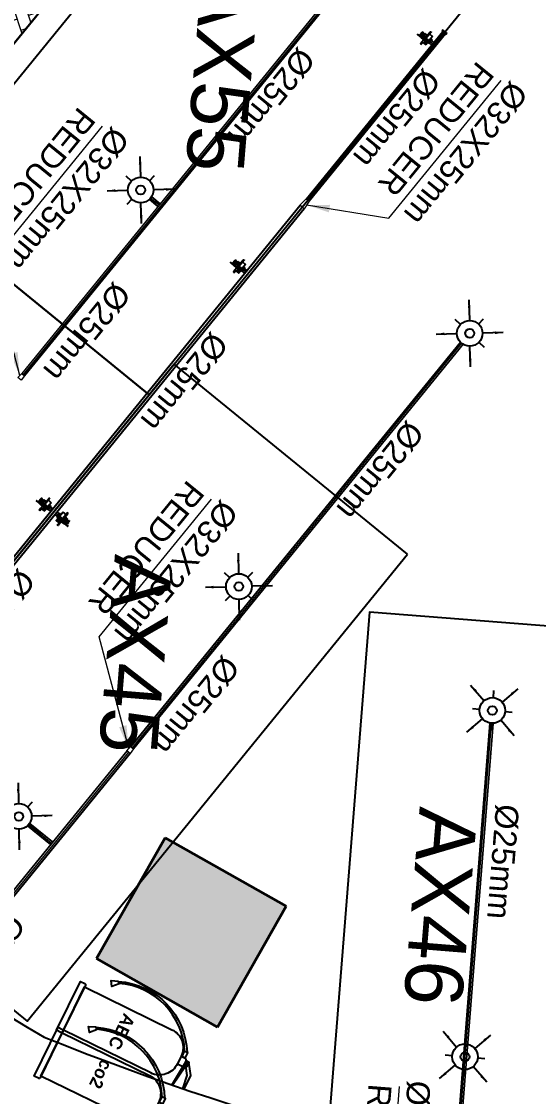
# Model space of a CAD drawing. Header units: inches. Extents: x 257070 to 799932, y -17980 to 269260.
# Drawn here: x 319892 to 324354, y 22499 to 31783 of the extents above; entities that cross this region are included whole.
import ezdxf

# ---------------------------------------------------------------- set-up
doc = ezdxf.new("R2010")
doc.units = ezdxf.units.IN
doc.header["$MEASUREMENT"] = 0
for name, color, linetype in [('0-AES-F-SPRINKLER', 10, 'Continuous'), ('0-F-AES-FIRE EXTINGUISHER', 1, 'Continuous'), ('basement1_AP$0$A-_ROAD----_E-_-', 2, 'Continuous'), ('RETAIL', 40, 'Continuous')]:
    doc.layers.add(name, color=color, linetype=linetype)
for name, color, linetype, lineweight in [('0-AES-F-SPRINKLER PIPE', 10, 'Continuous', 15), ('E--CONCRETE-4', 4, 'Continuous', 40), ('E--CONCRETE-SHADE', 253, 'Continuous', 20), ('F--BRICKWALL HATCH', 252, 'Continuous', 20), ('F--BRICKWALL-3', 252, 'Continuous', 30), ('M--TILING-2', 252, 'Continuous', 18)]:
    doc.layers.add(name, color=color, linetype=linetype, lineweight=lineweight)
doc.layers.add('C', color=7, linetype='Continuous', true_color=0xb5b5b5)
doc.layers.add('D', color=7, linetype='Continuous', true_color=0x0096c5)
doc.styles.add('CG', font='GOTHICB.TTF')
doc.styles.get("Standard").update_dxf_attribs({"font": 'arial.ttf'})
doc.dimstyles.new('ISO-25', dxfattribs={"dimtxt": 2.5, "dimasz": 2.5, "dimexe": 1.25, "dimexo": 0.625, "dimtad": 1, "dimtxsty": 'Standard', "dimcen": 2.5, "dimadec": 0, "dimazin": 0, "dimtfac": 1, "dimtmove": 0, "dimatfit": 3, "dimfxl": 1, "dimarcsym": 0})
doc.dimstyles.new('PLUMBING', dxfattribs={"dimscale": 100, "dimtxt": 1.8, "dimasz": 1.6, "dimexe": 1, "dimexo": 1, "dimgap": 0.5, "dimtad": 2, "dimdec": 0, "dimzin": 0, "dimdsep": 46, "dimtxsty": 'Standard', "dimcen": 1, "dimdle": 1, "dimclrd": 7, "dimclre": 7, "dimclrt": 256, "dimadec": 0, "dimazin": 0, "dimtfac": 1, "dimtdec": 0, "dimtmove": 2, "dimatfit": 3, "dimfxl": 1, "dimtolj": 1, "dimtzin": 0, "dimlwd": -1, "dimlwe": -1, "dimarcsym": 0})

# ---------------------------------------------------------------- blocks, each defined once
blk = doc.blocks.new('axa parking')
at = {"layer": 'RETAIL', "color": 8}
blk.add_lwpolyline([(-98837, 1157626.5), (-96237, 1157626.5), (-96237, 1162826.5), (-98837, 1162826.5)], close=True, dxfattribs=at)
blk = doc.blocks.new('A$C3CA070F1')
at = {"layer": '0-AES-F-SPRINKLER'}
h = blk.add_hatch(dxfattribs=at)
h.set_pattern_fill('ANSI31', color=3, scale=0.196883, angle=-34.23352, style=0)
h.set_pattern_definition([(100.766483, (49937.1607, 174049.7081), (1.474466316, 0.280375668), [])])
edge = h.paths.add_edge_path()
edge.add_line((-1.4, 85), (-1.4, 83.7))
edge.add_line((-1.4, 83.7), (-6.5, 83.9))
edge.add_ellipse((-6.5, 82.5), major_axis=(-1.42, -0.27), ratio=1, start_angle=257, end_angle=315)
edge.add_line((-7.7, 83.3), (-15.3, 72.1))
edge.add_ellipse((-11.7, 69.7), major_axis=(-4.25, -0.81), ratio=1, start_angle=-45, end_angle=45)
edge.add_line((-14.2, 66.1), (13.8, 47.1))
edge.add_line((13.8, 47.1), (13, 46))
edge.add_line((13, 46), (-14.9, 65))
edge.add_ellipse((-11.7, 69.7), major_axis=(-5.52, -1.05), ratio=1, start_angle=-45, end_angle=45, ccw=False)
edge.add_line((-16.4, 72.8), (-8.8, 84))
edge.add_ellipse((-6.5, 82.5), major_axis=(-2.69, -0.51), ratio=1, start_angle=257, end_angle=315, ccw=False)
edge.add_line((-6.4, 85.2), (-1.4, 85))
h = blk.add_hatch(dxfattribs=at)
h.set_pattern_fill('ANSI31', color=3, scale=0.196883, angle=-124.23352, style=0)
h.set_pattern_definition([(190.766483, (49937.1607, 174049.7081), (-0.280375668, 1.474466316), [])])
edge = h.paths.add_edge_path()
edge.add_line((-1.5, 53.6), (7.4, 47.6))
edge.add_line((7.4, 47.6), (8.4, 49.1))
edge.add_line((8.4, 49.1), (-0.4, 55.2))
edge.add_ellipse((-2.5, 52.1), major_axis=(-0.69, 3.63), ratio=1, start_angle=315, end_angle=405)
edge.add_line((-5.5, 54.2), (-14.4, 41.2))
edge.add_ellipse((-11.4, 39.1), major_axis=(-0.69, 3.63), ratio=1, start_angle=45, end_angle=135)
edge.add_line((-13.4, 36), (-9.3, 33.2))
edge.add_ellipse((-10.1, 32), major_axis=(-0.27, 1.42), ratio=1, start_angle=225, end_angle=315, ccw=False)
edge.add_line((-8.9, 31.2), (-9.6, 30.3))
edge.add_line((-9.6, 30.3), (-8, 29.2))
edge.add_line((-8, 29.2), (-7.4, 30.1))
edge.add_ellipse((-10.1, 32), major_axis=(-3.3, -0.63), ratio=1, start_angle=135, end_angle=225)
edge.add_line((-8.2, 34.8), (-12.4, 37.6))
edge.add_ellipse((-11.4, 39.1), major_axis=(-1.75, -0.33), ratio=1, start_angle=-45, end_angle=45, ccw=False)
edge.add_line((-12.8, 40.1), (-4, 53.1))
edge.add_ellipse((-2.5, 52.1), major_axis=(-1.75, -0.33), ratio=1, start_angle=225, end_angle=315, ccw=False)
at = {"layer": '0-AES-F-SPRINKLER', "color": 3}
for p, q in [((-98.2, 38.1), (-98.1, 38.2)), ((-98.2, 38), (-98.2, 38.1)), ((-98.2, 37.9), (-98.2, 38)), ((-98.2, 37.8), (-98.2, 37.9)), ((-98.2, 37.7), (-98.2, 37.8)), ((-98.2, 37.6), (-98.2, 37.7)), ((-98.2, 37.5), (-98.2, 37.6)), ((-98.2, 37.6), (-98.2, 37.6)), ((-98.2, 37.4), (-98.2, 37.5)), ((-98.2, 37.3), (-98.2, 37.4)), ((-98.2, 37.4), (-98.2, 37.4)), ((-98.1, 37.2), (-98.2, 37.3)), ((-98.1, 38.7), (-97.4, 43.4)), ((-98.1, 38.6), (-98.1, 38.7)), ((-98.1, 38.5), (-98.1, 38.6)), ((-98.1, 38.4), (-98.1, 38.5)), ((-98.1, 38.3), (-98.1, 38.4)), ((-98.1, 38.2), (-98.1, 38.3)), ((-98.1, 37.1), (-98.1, 37.2)), ((-98.1, 37.2), (-98.1, 37.2)), ((-98.1, 37), (-98.1, 37.1)), ((-98.1, 37.1), (-98.1, 37.1)), ((-98, 36.9), (-98.1, 37)), ((-98.1, 37), (-98.1, 37)), ((-98.1, 37), (-98.1, 37)), ((-97.9, 36.8), (-98, 36.9)), ((-98, 36.9), (-98, 36.9)), ((-98, 36.9), (-98, 36.9)), ((-98, 36.9), (-98, 36.9)), ((-98, 36.9), (-98, 36.9)), ((-97.8, 36.9), (-97.9, 36.9)), ((-97.9, 36.9), (-97.9, 36.9)), ((-97.9, 36.9), (-97.9, 36.8)), ((-95.6, 36.5), (-97.9, 36.8)), ((-97.9, 36.8), (-97.9, 36.8)), ((-97.7, 36.9), (-97.8, 36.9)), ((-97.8, 36.9), (-97.8, 36.9)), ((-97.8, 36.9), (-97.8, 36.9)), ((-97.6, 37), (-97.7, 37)), ((-97.7, 37), (-97.7, 37)), ((-97.7, 37), (-97.7, 36.9)), ((-97.5, 37.2), (-97.6, 37.1)), ((-97.6, 37.1), (-97.6, 37.1)), ((-97.6, 37.1), (-97.6, 37)), ((-97.4, 37.3), (-97.5, 37.3)), ((-97.5, 37.3), (-97.5, 37.2)), ((-97.3, 37.5), (-97.4, 37.5)), ((-97.4, 37.5), (-97.4, 37.4)), ((-97.4, 37.4), (-97.4, 37.3)), ((-97.2, 37.7), (-97.3, 37.6)), ((-97.3, 37.6), (-97.3, 37.5)), ((-97.1, 37.9), (-97.2, 37.9)), ((-97.2, 37.9), (-97.2, 37.8)), ((-97.2, 37.8), (-97.2, 37.7)), ((-97, 38.1), (-97.1, 38)), ((-97.1, 38), (-97.1, 37.9)), ((-97, 44.5), (-78.9, 71.2)), ((-96.9, 38.5), (-97, 38.3)), ((-97, 38.3), (-97, 38.2)), ((-97, 38.2), (-97, 38.1)), ((-96.8, 38.8), (-96.9, 38.7)), ((-96.9, 38.7), (-96.9, 38.6)), ((-96.9, 38.6), (-96.9, 38.5)), ((-96.7, 39), (-96.8, 38.9)), ((-96.8, 38.9), (-96.8, 38.8)), ((-96.6, 39.4), (-96.7, 39.3)), ((-96.7, 39.3), (-96.7, 39.1)), ((-96.7, 39.1), (-96.7, 39)), ((-96.5, 39.8), (-96.6, 39.6)), ((-96.6, 39.6), (-96.6, 39.5)), ((-96.6, 39.5), (-96.6, 39.4)), ((-96.4, 40.1), (-96.5, 40)), ((-96.5, 40), (-96.5, 39.9)), ((-96.5, 39.9), (-96.5, 39.8)), ((-96.3, 40.5), (-96.4, 40.4)), ((-96.4, 40.4), (-96.4, 40.3)), ((-96.4, 40.3), (-96.4, 40.1)), ((-96.2, 41), (-96.3, 40.9)), ((-96.3, 40.9), (-96.3, 40.8)), ((-96.3, 40.8), (-96.3, 40.6)), ((-96.3, 40.6), (-96.3, 40.5)), ((-96.1, 41.5), (-96.2, 41.4)), ((-96.2, 41.4), (-96.2, 41.3)), ((-96.2, 41.3), (-96.2, 41.1)), ((-96.2, 41.1), (-96.2, 41)), ((-95.5, 46.3), (-96.1, 41.7)), ((-96.1, 41.7), (-96.1, 41.6)), ((-96.1, 41.6), (-96.1, 41.5)), ((-95.5, 36.5), (-95.6, 36.5)), ((-95.6, 36.5), (-95.6, 36.5)), ((-95.6, 36.5), (-95.6, 36.5)), ((-95.4, 36.6), (-95.5, 36.6)), ((-95.5, 36.6), (-95.5, 36.6)), ((-95.5, 36.6), (-95.5, 36.5)), ((-95.3, 36.7), (-95.4, 36.6)), ((-95.4, 36.6), (-95.4, 36.6)), ((-95.4, 36.6), (-95.4, 36.6)), ((-95.2, 36.8), (-95.3, 36.8)), ((-95.3, 36.8), (-95.3, 36.7)), ((-95.3, 36.7), (-95.3, 36.7)), ((-95.1, 37), (-95.2, 36.9)), ((-95.2, 36.9), (-95.2, 36.9)), ((-95.2, 36.9), (-95.2, 36.8)), ((-95, 37.1), (-95.1, 37.1)), ((-95.1, 37.1), (-95.1, 37)), ((-94.9, 37.4), (-95, 37.3)), ((-95, 37.3), (-95, 37.2)), ((-95, 37.2), (-95, 37.1)), ((-94.8, 37.5), (-94.9, 37.4)), ((-94.9, 37.4), (-94.9, 37.4)), ((-94.7, 37.8), (-94.8, 37.7)), ((-94.8, 37.7), (-94.8, 37.6)), ((-94.8, 37.6), (-94.8, 37.5)), ((-94.6, 38), (-94.7, 37.9)), ((-94.7, 37.9), (-94.7, 37.8)), ((-94.5, 38.4), (-94.6, 38.2)), ((-94.6, 38.2), (-94.6, 38.1)), ((-94.6, 38.1), (-94.6, 38)), ((-94.4, 38.7), (-94.5, 38.6)), ((-94.5, 38.6), (-94.5, 38.5)), ((-94.5, 38.5), (-94.5, 38.4)), ((-93.8, 43.4), (-94.4, 47.9)), ((-94.3, 38.9), (-94.4, 38.8)), ((-94.4, 38.8), (-94.4, 38.7)), ((-94.2, 39.3), (-94.3, 39.2)), ((-94.3, 39.2), (-94.3, 39.1)), ((-94.3, 39.1), (-94.3, 38.9)), ((-94.1, 39.7), (-94.2, 39.6)), ((-94.2, 39.6), (-94.2, 39.4)), ((-94.2, 39.4), (-94.2, 39.3)), ((-94, 40.1), (-94.1, 39.9)), ((-94.1, 39.9), (-94.1, 39.8)), ((-94.1, 39.8), (-94.1, 39.7)), ((-94, 87.9), (-92.6, 89.9)), ((-71.7, 72.7), (-94, 87.9)), ((-93.9, 40.6), (-94, 40.4)), ((-94, 40.4), (-94, 40.3)), ((-94, 40.3), (-94, 40.2)), ((-94, 40.2), (-94, 40.1)), ((-93.8, 41.1), (-93.9, 40.9)), ((-93.9, 40.9), (-93.9, 40.8)), ((-93.9, 40.8), (-93.9, 40.7)), ((-93.9, 40.7), (-93.9, 40.6)), ((-93.8, 43.3), (-93.8, 43.4)), ((-93.8, 43.2), (-93.8, 43.3)), ((-93.7, 43.1), (-93.8, 43.2)), ((-93.8, 43.2), (-93.8, 43.2)), ((-93.6, 42.7), (-93.8, 41.4)), ((-93.8, 41.4), (-93.8, 41.3)), ((-93.8, 41.3), (-93.8, 41.2)), ((-93.8, 41.2), (-93.8, 41.1)), ((-93.7, 43), (-93.7, 43.1)), ((-93.7, 42.9), (-93.7, 43)), ((-93.7, 42.8), (-93.7, 42.9)), ((-93.7, 42.9), (-93.7, 42.9)), ((-93.6, 42.8), (-93.7, 42.8)), ((-93.6, 42.7), (-93.6, 42.8)), ((-93.6, 42.6), (-93.6, 42.7)), ((-93.6, 42.7), (-93.6, 42.7)), ((-93.6, 42.7), (-93.6, 42.7)), ((-93.5, 42.6), (-93.6, 42.6)), ((-93.5, 42.5), (-93.5, 42.6)), ((-93.5, 42.6), (-93.5, 42.6)), ((-93.5, 42.6), (-93.5, 42.6)), ((-93.4, 42.5), (-93.5, 42.5)), ((-91.1, 42.1), (-93.4, 42.5)), ((-93.4, 42.5), (-93.4, 42.5)), ((-93.3, 42.5), (-93.4, 42.5)), ((-93.4, 42.5), (-93.4, 42.5)), ((-92.9, 46.5), (-93.3, 49.4)), ((-93.2, 42.5), (-93.3, 42.5)), ((-93.3, 42.5), (-93.3, 42.5)), ((-93.3, 42.5), (-93.3, 42.5)), ((-93.1, 42.6), (-93.2, 42.6)), ((-93.2, 42.6), (-93.2, 42.6)), ((-93.2, 42.6), (-93.2, 42.5)), ((-93, 42.7), (-93.1, 42.7)), ((-93.1, 42.7), (-93.1, 42.6)), ((-93.1, 42.6), (-93.1, 42.6)), ((-92.9, 42.8), (-93, 42.8)), ((-93, 42.8), (-93, 42.7)), ((-92.9, 46.4), (-92.9, 46.5)), ((-92.9, 46.3), (-92.9, 46.4)), ((-92.9, 46.4), (-92.9, 46.4)), ((-92.9, 46.2), (-92.9, 46.3)), ((-92.9, 46.3), (-92.9, 46.3)), ((-92.8, 46.2), (-92.9, 46.2)), ((-92.8, 43), (-92.9, 42.9)), ((-92.9, 42.9), (-92.9, 42.9)), ((-92.9, 42.9), (-92.9, 42.8)), ((-92.8, 46.1), (-92.8, 46.2)), ((-92.8, 46.2), (-92.8, 46.2)), ((-92.7, 46.1), (-92.8, 46.1)), ((-92.8, 46.1), (-92.8, 46.1)), ((-92.8, 46.1), (-92.8, 46.1)), ((-92.8, 46.1), (-92.8, 46.1)), ((-92.7, 43.1), (-92.8, 43.1)), ((-92.8, 43.1), (-92.8, 43)), ((-90.6, 47), (-92.7, 43.2)), ((-92.6, 46.1), (-92.7, 46.1)), ((-92.7, 46.1), (-92.7, 46.1)), ((-92.7, 46.1), (-92.7, 46.1)), ((-92.7, 46.1), (-92.7, 46.1)), ((-92.7, 43.2), (-92.7, 43.1)), ((-92.6, 89.9), (-59.3, 67.2)), ((-92.5, 46.1), (-92.6, 46.1)), ((-92.6, 46.1), (-92.6, 46.1)), ((-92.6, 46.1), (-92.6, 46.1)), ((-92.6, 46.1), (-92.6, 46.1)), ((-92.4, 46.3), (-92.5, 46.2)), ((-92.5, 46.2), (-92.5, 46.2)), ((-92.5, 46.2), (-92.5, 46.1)), ((-92.3, 46.4), (-92.4, 46.4)), ((-92.4, 46.4), (-92.4, 46.3)), ((-92.4, 46.3), (-92.4, 46.3)), ((-90.3, 50.1), (-92.3, 46.4)), ((-84.5, 65.7), (-92.1, 54.5)), ((-91, 42.1), (-91.1, 42.1)), ((-91.1, 42.1), (-91.1, 42.1)), ((-90.9, 42.1), (-91, 42.1)), ((-91, 42.1), (-91, 42.1)), ((-91, 42.1), (-91, 42.1)), ((-90.8, 42.1), (-90.9, 42.1)), ((-90.9, 42.1), (-90.9, 42.1)), ((-90.7, 42.2), (-90.8, 42.2)), ((-90.8, 42.2), (-90.8, 42.2)), ((-90.8, 42.2), (-90.8, 42.1)), ((-90.6, 42.4), (-90.7, 42.3)), ((-90.7, 42.3), (-90.7, 42.3)), ((-90.7, 42.3), (-90.7, 42.2)), ((-90.4, 46.9), (-90.6, 47)), ((-90.5, 42.5), (-90.6, 42.4)), ((-90.6, 42.4), (-90.6, 42.4)), ((-90.4, 42.7), (-90.5, 42.6)), ((-90.5, 42.6), (-90.5, 42.6)), ((-90.5, 42.6), (-90.5, 42.5)), ((-90.4, 46.9), (-88.3, 46.5)), ((-88.3, 46.5), (-90.4, 42.8)), ((-90.4, 42.8), (-90.4, 42.7)), ((-90.3, 50.2), (-90.3, 50.2)), ((-89.4, 54.1), (-90.1, 50.9)), ((-87.9, 57.4), (-89.5, 49.2)), ((-89.4, 55.1), (-89.4, 55.1)), ((-88.1, 46.5), (-88.3, 46.5)), ((-87.2, 59), (-87.3, 58.9)), ((-87.2, 59), (-86.9, 59.4)), ((-85.5, 57), (-87.2, 48.7)), ((-87.1, 49.1), (-83.1, 28.1)), ((-85.2, 57.7), (-85.3, 57.6)), ((-76.5, 43.5), (-84.7, 49.1)), ((-83.1, 28.1), (-59.8, 9)), ((-76.9, 69.9), (-81.9, 62.5)), ((-79.8, 65.6), (-81.8, 67)), ((-45.1, 30.7), (-81.4, -22.7)), ((-78, 63), (-80.3, 64.8)), ((-57.1, 13), (-79.2, 28)), ((-71.2, 26.1), (-79, 31.5)), ((-78.9, 71.2), (-76.9, 69.9)), ((-78.4, -29.4), (-39.9, 27.2)), ((-70, 64.5), (-78, 63)), ((-68.6, 55.2), (-74.6, 59.3)), ((-66.2, 53.6), (-74.2, 41.9)), ((-74.2, 41.9), (-71.2, 26.1)), ((-72.8, 43.9), (-70.8, 42.5)), ((-69.3, 47.2), (-71.9, 43.3)), ((-71.2, 26.1), (-55.4, 15.4)), ((-70.8, 42.5), (-69.6, 43.1)), ((-69.6, 43.1), (-65.6, 49)), ((-65.5, 50.3), (-67.6, 51.7)), ((-61.8, 66), (-67.1, 65)), ((-60.6, 65.2), (-66.8, 69.4)), ((-50.4, 56.6), (-66.2, 53.6)), ((-65.6, 49), (-65.5, 50.3)), ((-46.7, 28.3), (-63.5, 39.8)), ((-59.3, 67.2), (-60.6, 65.2)), ((-60.3, 44.4), (-42.5, 32.3)), ((-56.6, 67), (-59.8, 66.4)), ((-50.4, 56.6), (-58.3, 62)), ((-18.5, 45.8), (-56.6, 67)), ((-16.9, 37.4), (-55.1, 63.4)), ((-28.6, 41.7), (-50.4, 56.6)), ((-12.5, 8.5), (-45.1, 30.7)), ((-36, 41.9), (-44.1, 30)), ((-43.5, 33), (-34.7, 45.9)), ((-38.8, -30.1), (-12.5, 8.5)), ((-36.6, 24.9), (-27.8, 37.8)), ((-35.2, 41.4), (-36, 41.9)), ((-31.7, 32.1), (-35.3, 38.9)), ((-30.3, 52.3), (-16.4, 72.8)), ((-29, 19.7), (-17.4, 36.7)), ((-20.7, 31.9), (-28.3, 37.1)), ((-27.8, 37.8), (-26.1, 40.3)), ((-23.3, 15.8), (-12.3, 33.3)), ((-1.1, 25.8), (-22.9, -9.3)), ((-22, 15), (-12.4, 30.5)), ((-9.5, 31.8), (-20.6, 14)), ((1.6, 23.7), (-20, -11.1)), ((-19.9, -8), (-1.3, 22.5)), ((-19.1, 13), (-9.6, 28.5)), ((-16.9, 37.4), (-18.5, 45.8)), ((-6.7, 29.8), (-17.7, 12.1)), ((-17.4, 36.7), (-16.9, 37.4)), ((4.4, 21.7), (-17.1, -13)), ((-17, -9.8), (1.5, 20.5)), ((-16.4, 72.8), (-8.8, 84)), ((-16.3, 11.1), (-6.9, 26.5)), ((-7.7, 83.3), (-15.3, 72.1)), ((13, 46), (-14.9, 65)), ((-3.9, 27.8), (-14.9, 10.1)), ((-5.5, 54.2), (-14.4, 41.2)), ((-14.2, 66.1), (13.8, 47.1)), ((-14.2, -14.8), (7.2, 19.7)), ((-14.2, -11.6), (4.3, 18.4)), ((-12.3, 33.3), (-13.8, 32.5)), ((-1.4, 83.7), (-13.6, 65.8)), ((-13.5, 9.2), (-4.1, 24.5)), ((-13.4, 36), (-9.3, 33.2)), ((-12.8, 40.1), (-4, 53.1)), ((-2.4, 33.9), (-12.4, 40.7)), ((-8.2, 34.8), (-12.4, 37.6)), ((-12.4, 30.5), (-12.3, 33.3)), ((-9.5, 31.8), (-12.4, 30.5)), ((7, 16.4), (-11.3, -13.5)), ((8.8, 17.2), (-10.3, -14)), ((-9.6, 28.5), (-9.5, 31.8)), ((-8.9, 31.2), (-9.6, 30.3)), ((-9.6, 30.3), (-8, 29.2)), ((-6.7, 29.8), (-9.6, 28.5)), ((-8.7, -12.8), (8.7, 12.8)), ((-8, 29.2), (-7.4, 30.1)), ((-6.9, 26.5), (-6.7, 29.8)), ((-3.9, 27.8), (-6.9, 26.5)), ((8.4, 49.1), (-6.8, 26.7)), ((-1.4, 83.7), (-6.5, 83.9)), ((-6.4, 85.2), (-1.4, 85)), ((5, 44.1), (-5.3, 51.1)), ((-4.1, 24.5), (-3.9, 27.8)), ((-1.1, 25.8), (-4.1, 24.5)), ((-1.5, 53.6), (7.4, 47.6)), ((-1.4, 85), (-1.4, 83.7)), ((-1.3, 22.5), (-1.1, 25.8)), ((1.6, 23.7), (-1.3, 22.5)), ((13, 46), (-1.2, 25.2)), ((8.4, 49.1), (-0.4, 55.2)), ((1.5, 20.5), (1.6, 23.7)), ((4.4, 21.7), (1.5, 20.5)), ((4.3, 18.4), (4.4, 21.7)), ((7.2, 19.7), (4.3, 18.4)), ((7, 16.4), (7.2, 19.7)), ((8.8, 17.2), (7, 16.4)), ((7.4, 47.6), (8.4, 49.1)), ((9.2, 15), (8.8, 17.2)), ((13.8, 47.1), (13, 46)), ((-81.6, -25.3), (-79.6, -29.9)), ((-79.6, -29.9), (-78.4, -29.4)), ((-66.2, -11.4), (-38.8, -30.1)), ((-22.9, -6.7), (-22.9, -9.3)), ((-22.9, -9.3), (-19.9, -8)), ((-19.9, -8), (-20, -11.1)), ((-20, -11.1), (-17, -9.8)), ((-17, -9.8), (-17.1, -13)), ((-17.1, -13), (-14.2, -11.6)), ((-14.2, -11.6), (-14.2, -14.8)), ((-14.2, -14.8), (-11.3, -13.5)), ((-11.3, -13.5), (-11.3, -14.2)), ((-11.3, -14.2), (-10.6, -14))]:
    blk.add_line(p, q, dxfattribs=at)
for centre, major_axis, start_param, end_param in [((-94.7, 43.1), (-2.74, -0.52), -0.560204, -0.324923), ((-95.2, 43.3), (-0.41, 2.13), 0.784914, 1.034983), ((-92.8, 45.9), (-0.51, 2.68), 0.787914, 1.247507), ((-92.6, 47.9), (-1.75, -0.33), -0.775969, -0.160442), ((-91.5, 49.5), (-0.33, 1.74), 0.791774, 1.412986), ((-90.8, 53.6), (-0.29, 1.52), 0.785398, 2.356194), ((-95.3, 50.1), (-5.72, -1.09), 2.374727, 2.798549), ((-93.2, 51.4), (-3.09, -0.59), 2.526084, 2.789089), ((-89, 55.4), (-0.103, 0.54), 0.916881, 1.969618), ((-91.1, 54.7), (-0.33, 1.74), 4.197625, 4.773282), ((-92.9, 49.6), (-5.72, -1.09), 2.377207, 2.798549), ((-84.1, 56.7), (-3.79, -0.72), -0.784768, -0.363877), ((-80.2, 54.3), (-1.57, 8.26), 0.010205, 0.785398), ((-83.7, 56.5), (-0.35, 1.85), 0.785501, 1.132999), ((-80.2, 54.3), (-5.9, -1.12), 4.155645, 5.497787), ((-83.2, 64.8), (-1.52, -0.29), 3.926991, 5.497787), ((-80.2, 54.3), (-8.26, -1.57), 4.155621, 4.722594), ((-75, 67.7), (-8.26, -1.57), 1.014052, 3.151797), ((-75.2, 63.2), (-2.79, -0.53), -0.113999, 0.093951), ((-75, 67.7), (-1.12, 5.9), 2.584882, 5.497787), ((-74.9, 45.8), (-0.53, 2.79), 2.356194, 3.926991), ((-75, 67.7), (-1.57, 8.26), 4.722594, 5.497787), ((-64.7, 44.1), (-3.72, -0.71), -0.403281, 1.321745), ((-70.2, 52.9), (-2.79, -0.53), 2.356194, 3.926991), ((-64.7, 44.1), (-0.71, 3.72), 4.96144, 6.686466), ((-65.2, 37.3), (-0.56, 2.96), 5.497794, 6.034125), ((-58.6, 46.9), (-2.96, -0.56), 0.24906, 0.785391), ((-59.9, 59.6), (-2.83, -0.54), 3.926991, 4.712389), ((-33.2, 40), (-0.45, 2.36), 0.803442, 1.867502), ((-30.1, 39.4), (-2.79, -0.53), 2.356194, 3.926991), ((-23.8, 38.7), (-0.53, 2.79), 5.497787, 7.068583), ((-15, 35.1), (-0.54, 2.83), 0.785398, 3.403392), ((-11.7, 69.7), (-5.52, -1.05), -0.785398, 0.785398), ((-11.7, 69.7), (-4.25, -0.81), -0.785398, 0.785398), ((-11.4, 39.1), (-0.69, 3.63), 0.785398, 2.356194), ((-11.4, 39.1), (-1.75, -0.33), -0.785398, 0.785398), ((-10.1, 32), (-0.27, 1.42), 3.926991, 5.497787), ((-6.5, 82.5), (-2.69, -0.51), 4.485496, 5.497787), ((-10.1, 32), (-3.3, -0.63), 2.356194, 3.926991), ((-6.5, 82.5), (-1.42, -0.27), 4.485496, 5.497787), ((-2.5, 52.1), (-0.69, 3.63), 5.497787, 7.068583), ((-2.5, 52.1), (-1.75, -0.33), 3.926991, 5.497787), ((6.3, 14.4), (-0.54, 2.83), 3.926991, 4.712389), ((-79.1, -24.2), (-0.51, 2.69), 0.785398, 1.797689), ((-11.1, -11.2), (-2.83, -0.54), 1.570796, 2.356194)]:
    blk.add_ellipse(centre, major_axis=major_axis, ratio=1, start_param=start_param, end_param=end_param, dxfattribs=at)
at = {"layer": '0-AES-F-SPRINKLER', "color": 3, "extrusion": (0, 0, -1)}
for centre, major_axis, start_param, end_param in [((-86.3, 46.7), (-0.53, 2.79), -0.113999, 0.785398), ((-77.4, 33.9), (-0.54, 2.83), 3.926991, 4.712389)]:
    blk.add_ellipse(centre, major_axis=major_axis, ratio=1, start_param=start_param, end_param=end_param, dxfattribs=at)
blk = doc.blocks.new('A$C38B57D14')
at = {"color": 1}
for points in [[(331, 896.2), (325.1, 903.8), (325.1, 915.6), (402.4, 967.6), (507.6, 967.6), (508.4, 961.7), (412.4, 947.3), (356.4, 908.4), (344.9, 896.2), (331, 896.2)], [(356.4, 908.4), (518.9, 886.4), (518.2, 881.3), (344.9, 896.2)]]:
    blk.add_lwpolyline(points, dxfattribs=at)
for points in [[(311.4, 851.3), (370.1, 851.3), (370.1, 882.4, 0.414214), (356.4, 896.2), (325.1, 896.2, 0.414214), (311.4, 882.4)], [(311.4, 851.3), (370.1, 851.3, -0.414214), (507.3, 714.2), (507.3, 41.9), (174.3, 41.9), (174.3, 714.2, -0.414214)], [(161, 41.9), (520.6, 41.9, -0.414214), (528.6, 33.8), (528.6, 0), (152.9, 0), (152.9, 33.8, -0.414214)]]:
    blk.add_lwpolyline(points, format="xyb", close=True, dxfattribs=at)
for points in [[(325.1, 896.2), (356.4, 896.2), (356.4, 920.5), (325.1, 920.5)], [(311.4, 882.4), (269.9, 882.4), (269.9, 855.8), (311.4, 855.8)], [(34.7, 235), (51.3, 246.7), (89, 211), (54.8, 187.1)]]:
    blk.add_lwpolyline(points, close=True, dxfattribs=at)
blk.add_lwpolyline([(269.9, 858.3, 0.380099), (48.4, 244.6), (37.2, 236.7, -0.385151), (269.9, 876.8)], format="xyb", dxfattribs=at)
blk.add_circle((340.8, 908.4), 7.79, dxfattribs=at)
at = {"color": 7, "style": 'CG'}
blk.add_text('ABC', height=88.5, dxfattribs=at).set_placement((211.4, 364.3))
blk = doc.blocks.new('A$C1C2B0A82')
at = {"color": 1}
for points in [[(414, 1120.2), (406.7, 1129.7), (406.7, 1144.6), (503.3, 1209.5), (634.7, 1209.5), (635.7, 1202.2), (515.8, 1184.1), (445.7, 1135.5), (431.4, 1120.2), (414, 1120.2)], [(445.7, 1135.5), (648.8, 1108), (648, 1101.7), (431.4, 1120.2)]]:
    blk.add_lwpolyline(points, dxfattribs=at)
for points in [[(389.5, 1064.2), (462.9, 1064.2), (462.9, 1103, 0.414214), (445.7, 1120.2), (406.7, 1120.2, 0.414214), (389.5, 1103)], [(389.5, 1064.2), (462.9, 1064.2, -0.414214), (634.3, 892.8), (634.3, 52.4), (218.1, 52.4), (218.1, 892.8, -0.414214)], [(201.5, 52.4), (650.9, 52.4, -0.414214), (661, 42.3), (661, 0), (191.4, 0), (191.4, 42.3, -0.414214)]]:
    blk.add_lwpolyline(points, format="xyb", close=True, dxfattribs=at)
for points in [[(406.7, 1120.2), (445.7, 1120.2), (445.7, 1150.7), (406.7, 1150.7)], [(389.5, 1103), (337.6, 1103), (337.6, 1069.7), (389.5, 1069.7)], [(43.6, 293.7), (64.4, 308.3), (111.5, 263.8), (68.8, 233.8)]]:
    blk.add_lwpolyline(points, close=True, dxfattribs=at)
blk.add_lwpolyline([(337.6, 1072.9, 0.380099), (60.7, 305.7), (46.7, 295.9, -0.385151), (337.6, 1096)], format="xyb", dxfattribs=at)
blk.add_circle((426.2, 1135.5), 9.74, dxfattribs=at)
at = {"color": 7, "style": 'CG'}
blk.add_text('co2', height=110.62, dxfattribs=at).set_placement((264.5, 455.4))
blk = doc.blocks.new('*U603')
at = {"layer": '0-AES-F-SPRINKLER'}
for p, q in [((171672.4, 56809.4), (171672.4, 56870.6)), ((171561.6, 56698.5), (171500.3, 56698.5)), ((171783.3, 56698.5), (171844.5, 56698.5)), ((171672.4, 56587.7), (171672.4, 56526.4))]:
    blk.add_line(p, q, dxfattribs=at)
for radius in [110.8, 37.8]:
    blk.add_circle((171672.4, 56698.5), radius, dxfattribs=at)
at = {"layer": '0-AES-F-SPRINKLER PIPE'}
for points, override in [([(171467.9, 56903), (171594, 56776.9)], {"dimasz": 70, "dimtad": 0, "dimfxl": 13, "dimarcsym": 1}), ([(171876.9, 56903), (171750.8, 56776.9)], {"dimasz": 70, "dimtad": 0, "dimfxl": 13, "dimarcsym": 1}), ([(171467.9, 56494), (171594, 56620.1)], {"dimasz": 70, "dimtad": 0, "dimfxl": 13, "dimarcsym": 1}), ([(171876.9, 56494), (171750.8, 56620.1)], {"dimasz": 70, "dimgap": 0.625, "dimtad": 0, "dimfxl": 13, "dimarcsym": 1})]:
    blk.add_leader(points, dimstyle='ISO-25', override=override, dxfattribs=at)

msp = doc.modelspace()

# ---------------------------------------------------------------- hatches: boundary and pattern name
at = {"layer": 'E--CONCRETE-SHADE', "ltscale": 3.5}
h = msp.add_hatch(color=8, dxfattribs=at)
h.dxf.hatch_style = 1
h.paths.add_polyline_path([(321131.8, 24734.2), (320540.8, 23689.9), (321585.1, 23098.8), (322176.2, 24143.2)])
at = {"layer": 'F--BRICKWALL HATCH', "ltscale": 0.1}
h = msp.add_hatch(dxfattribs=at)
h.set_pattern_fill('AR-HBONE', color=8, angle=153, style=0)
h.set_pattern_definition([(198, (8796.36, -685026.5), (-65.231215, -128.023469), [304.8, -101.6]), (288, (8699.73, -685057.9), (-65.231215, -128.023469), [304.8, -101.6])])
h.paths.add_polyline_path([(321469.7, 33975.2), (321615, 34153.5), (318896.7, 36367.4), (318816.7, 36269.2), (318995.1, 36124), (318929.8, 36043.8)])
h.paths.add_polyline_path([(320846, 32845.2), (320667.7, 32990.5), (317226.6, 28765.2), (317404.9, 28620)])
h.paths.add_polyline_path([(318363.6, 35348.6), (318185.2, 35493.9), (314006.2, 30362.7), (314184.5, 30217.4)])

# ---------------------------------------------------------------- linework, layer by layer
at = {"layer": '0-AES-F-SPRINKLER PIPE', "ltscale": 1000, "elevation": 0}
for points in [[(322739.3, 32237.4), (319893.9, 28743.5)], [(322741.4, 32235.2), (319896.2, 28741.6)], [(322750.6, 32226.7), (319905.9, 28733.7)], [(322760.8, 32219.4), (319915.6, 28725.8)], [(322763.3, 32217.8), (319917.9, 28723.9)], [(323526.7, 31695.8), (322350, 30250.9)], [(323529.1, 31693.9), (322352.3, 30249)], [(323538.8, 31686), (322362, 30241.1)], [(323548.5, 31678.2), (322371.7, 30233.2)], [(323550.8, 31676.3), (322374, 30231.3)], [(323412.2, 31596.3), (323432.3, 31579.9)], [(323414.1, 31598.7), (323434.2, 31582.2)], [(323422, 31608.4), (323442.1, 31591.9)], [(323429.9, 31618), (323450, 31601.6)], [(323431.8, 31620.4), (323451.9, 31604)], [(321014, 30267.6), (321086.9, 30208.3)], [(321015.6, 30270.2), (321088.8, 30210.6)], [(322294.6, 30196.3), (315580.5, 21952.1)], [(322297.7, 30193.8), (315583.6, 21949.5)], [(322313.2, 30181.1), (315599.1, 21936.9)], [(320996, 30246.2), (321069.2, 30186.6)], [(320998.2, 30248.2), (321071.1, 30188.9)], [(321006.7, 30257.5), (321079, 30198.6)], [(322328.7, 30168.5), (315614.7, 21924.3)], [(322331.8, 30166), (315617.8, 21921.8)], [(321797.6, 29627.2), (321817.8, 29610.8)], [(321799.5, 29629.6), (321819.6, 29613.1)], [(321807.4, 29639.2), (321827.5, 29622.8)], [(321815.3, 29648.9), (321835.4, 29632.5)], [(321817.2, 29651.3), (321837.3, 29634.8)], [(320131.7, 27581.6), (320151.8, 27565.2)], [(320139.6, 27591.3), (320159.7, 27574.9)], [(320141.4, 27593.6), (320161.6, 27577.2)], [(320121.9, 27569.6), (320142, 27553.2)], [(320123.8, 27571.9), (320143.9, 27555.5)], [(320199.4, 27506.4), (320179.3, 27522.9)], [(320201.3, 27508.8), (320181.1, 27525.2)], [(320209.2, 27518.5), (320189, 27534.9)], [(320217.1, 27528.2), (320196.9, 27544.6)], [(320219, 27530.5), (320198.8, 27546.9)], [(323931.8, 25723.4), (323536.4, 20717.1)], [(323934.8, 25723.2), (323539.4, 20716.8)], [(323947.2, 25722.2), (323551.9, 20715.9)], [(323959.7, 25721.2), (323564.3, 20714.9)], [(323962.7, 25721), (323567.3, 20714.6)], [(319943.8, 24836.8), (320141.4, 24675.9)], [(319946, 24838.9), (320143.3, 24678.2)], [(319954.4, 24848.1), (320151.2, 24687.9)], [(319961.8, 24858.2), (320159.1, 24697.6)], [(319963.4, 24860.8), (320160.9, 24699.9)]]:
    msp.add_lwpolyline(points, dxfattribs=at)
for points in [[(323526.1, 31711.3), (323518.8, 31702.3), (323558.7, 31669.8), (323566, 31678.8)], [(323526.5, 31707.9), (323522.2, 31702.6), (323558.4, 31673.2), (323562.7, 31678.4)], [(322350, 30250.9), (322374, 30231.3), (322331.8, 30166), (322294.6, 30196.3)], [(319893.9, 28743.5), (319917.9, 28723.9), (319890.4, 28684.5), (319860.9, 28708.5)]]:
    msp.add_lwpolyline(points, close=True, dxfattribs=at)
at = {"layer": '0-AES-F-SPRINKLER PIPE', "ltscale": 1000}
for points in [[(323679.3, 29014.6), (320833.9, 25520.6)], [(323681.3, 29012.4), (320836.2, 25518.8)], [(323690.6, 29003.9), (320845.9, 25510.9)], [(323700.7, 28996.6), (320855.6, 25503)], [(323703.3, 28995), (320857.9, 25501.1)], [(320800.9, 25485.7), (316988.9, 20805)], [(320803.2, 25483.8), (316991.3, 20803.1)], [(320815.6, 25473.7), (317003.7, 20793)], [(320828, 25463.6), (317016.1, 20782.9)], [(320830.3, 25461.7), (317018.4, 20781)]]:
    msp.add_lwpolyline(points, dxfattribs=at)
msp.add_lwpolyline([(320833.9, 25520.6), (320857.9, 25501.1), (320830.3, 25461.7), (320800.9, 25485.7)], close=True, dxfattribs=at)
at = {"layer": 'basement1_AP$0$A-_ROAD----_E-_-', "color": 8}
for centre, radius, start, end in [((354054.6, 80543.4, 0), 66809.7, 234.761668, 239.442748), ((328722.2, 44389.3, 0), 23054.8, 248.0076, 278.33633)]:
    msp.add_arc(centre, radius, start, end, dxfattribs=at)
at = {"layer": 'E--CONCRETE-4', "color": 8, "ltscale": 10}
for p, q in [((321131.8, 24734.2, 0), (320540.8, 23689.9, 0)), ((322176.2, 24143.2, 0), (321131.8, 24734.2, 0)), ((321585.1, 23098.8, 0), (322176.2, 24143.2, 0)), ((320540.8, 23689.9, 0), (321585.1, 23098.8, 0))]:
    msp.add_line(p, q, dxfattribs=at)
at = {"layer": 'F--BRICKWALL-3', "color": 8}
msp.add_line((320846.1, 32845.2, 0), (317404.9, 28620, 0), dxfattribs=at)
at = {"layer": 'RETAIL', "color": 8, "elevation": 0}
msp.add_lwpolyline([(322540.3, 22196.2), (324783.3, 22019.1), (325137.6, 26505.1), (322894.6, 26682.2)], close=True, dxfattribs=at)

# ---------------------------------------------------------------- block references
at = {"color": 51, "extrusion": (8.97675e-06, -4.39276e-06, 1), "rotation": 243.9252523622952}
msp.add_blockref('A$C1C2B0A82', (320291.4, 23268.8, 2.8), dxfattribs=at)
at = {"layer": '0-AES-F-SPRINKLER', "ltscale": 1000, "xscale": -1, "rotation": 106.607407291922}
for p in [(323422, 31608.4, 0), (321807.4, 29639.2, 0), (320131.7, 27581.6, 0)]:
    msp.add_blockref('A$C3CA070F1', p, dxfattribs=at)
at = {"layer": '0-AES-F-SPRINKLER', "color": 7}
for p, rotation in [((484148.6, -47407.9, 0), 136.2574861800641), ((486988.5, -48645.5), 136.2574861800641), ((484996.3, -50832.1, 0), 136.2574861800641), ((148352.7, -17174.4, 0), 355.4845451322594), ((483096.4, -52817.3, 0), 136.2574861800641), ((148116.5, -20165.1, 0), 355.4845451322594)]:
    msp.add_blockref('*U603', p, dxfattribs=dict(at, rotation=rotation))
at = {"layer": '0-AES-F-SPRINKLER', "ltscale": 1000, "rotation": 175.0744413211193}
msp.add_blockref('A$C3CA070F1', (320209.2, 27518.5, 0), dxfattribs=at)
at = {"layer": '0-F-AES-FIRE EXTINGUISHER', "color": 7, "extrusion": (8.97675e-06, -4.39276e-06, 1), "xscale": 1.250000000000002, "yscale": 1.250000000000002, "zscale": 1.250000000000002, "rotation": 243.9252523622951}
msp.add_blockref('A$C38B57D14', (320484.9, 23664.3, 2.8), dxfattribs=at)
at = {"layer": 'M--TILING-2', "color": 8}
for p, rotation in [((978651.8, 992623.9, 0), 140.8409243067002), ((975368.1, 988591.9, 0), 140.8409243067002), ((977599.6, 987214.5, 0), 140.8409243066994)]:
    msp.add_blockref('axa parking', p, dxfattribs=dict(at, rotation=rotation))

# ---------------------------------------------------------------- texts
at = {"layer": '0-AES-F-SPRINKLER PIPE', "color": 7, "linetype": 'Continuous', "lineweight": -3, "ltscale": 0.9, "char_height": 200, "attachment_point": 2}
for s, insert, width, rotation in [('%%C25mm', (322127.8, 31062.1, 0), 685.774, 230.84092), ('%%C25mm', (323210.6, 30879.9, 0), 685.774, 230.84092), ('\\pt1.4;Ø32X25mm\\P\\ptz;REDUCER', (323806.4, 30578.2), 1474.715, 230.84092), ('\\pt1.4;Ø32X25mm\\P\\ptz;REDUCER', (320366.2, 30183.5), 1474.715, 230.84092), ('%%C25mm', (320536.4, 29035.6), 685.774, 230.84092), ('%%C25mm', (321377.4, 28604.3, 0), 685.774, 230.84092), ('%%C25mm', (323067.8, 27839.3), 685.774, 230.84092), ('\\pt1.4;Ø32X25mm\\P\\ptz;REDUCER', (321306.1, 26960.7, 0), 1474.715, 230.84092), ('\\pt600;Ø40mm', (319712.6, 26560.1, 0), 680.106, 230.84092), ('%%C25mm', (321476.4, 25812.8, 0), 685.774, 230.84092), ('%%C25mm', (324148.7, 24518.3, 0), 685.774, 265.48455), ('%%C32mm', (319626.7, 23583.9, 0), 685.774, 230.84092), ('\\pt1.4;Ø32X25mm\\P\\ptz;REDUCER', (323366.1, 21883.5), 1474.715, 265.48455)]:
    msp.add_mtext(s, dxfattribs=dict(at, insert=insert, width=width, rotation=rotation))
at = {"layer": 'C', "color": 8}
for s, p in [('AX55', (321447.4, 32207.1, 0)), ('AX45', (320698.8, 27186.4, 0))]:
    msp.add_text(s, height=500, rotation=265.35069, dxfattribs=at).set_placement(p)
at = {"layer": 'D', "color": 8}
msp.add_text('AX46', height=500, rotation=265.35069, dxfattribs=at).set_placement((323329.3, 25008.1, 0))

# ---------------------------------------------------------------- leaders
at = {"layer": '0-AES-F-SPRINKLER PIPE', "color": 7, "linetype": 'Continuous', "lineweight": -3, "ltscale": 0.9}
for points in [[(322352.9, 30198.7), (323063.3, 30085.2), (324031.6, 31274.2)], [(319877.4, 28726), (319623, 29690.5), (320591.4, 30879.5)], [(320817.4, 25503.2, 0), (320563, 26467.7, 0), (321531.3, 27656.7, 0)], [(323532.7, 20692.7), (323035.1, 21055.4), (323155.8, 22584.1)]]:
    msp.add_leader(points, dimstyle='PLUMBING', override={"dimasz": 2, "dimgap": 25, "dimtad": 0}, dxfattribs=at)

doc.saveas('drawing.dxf')
